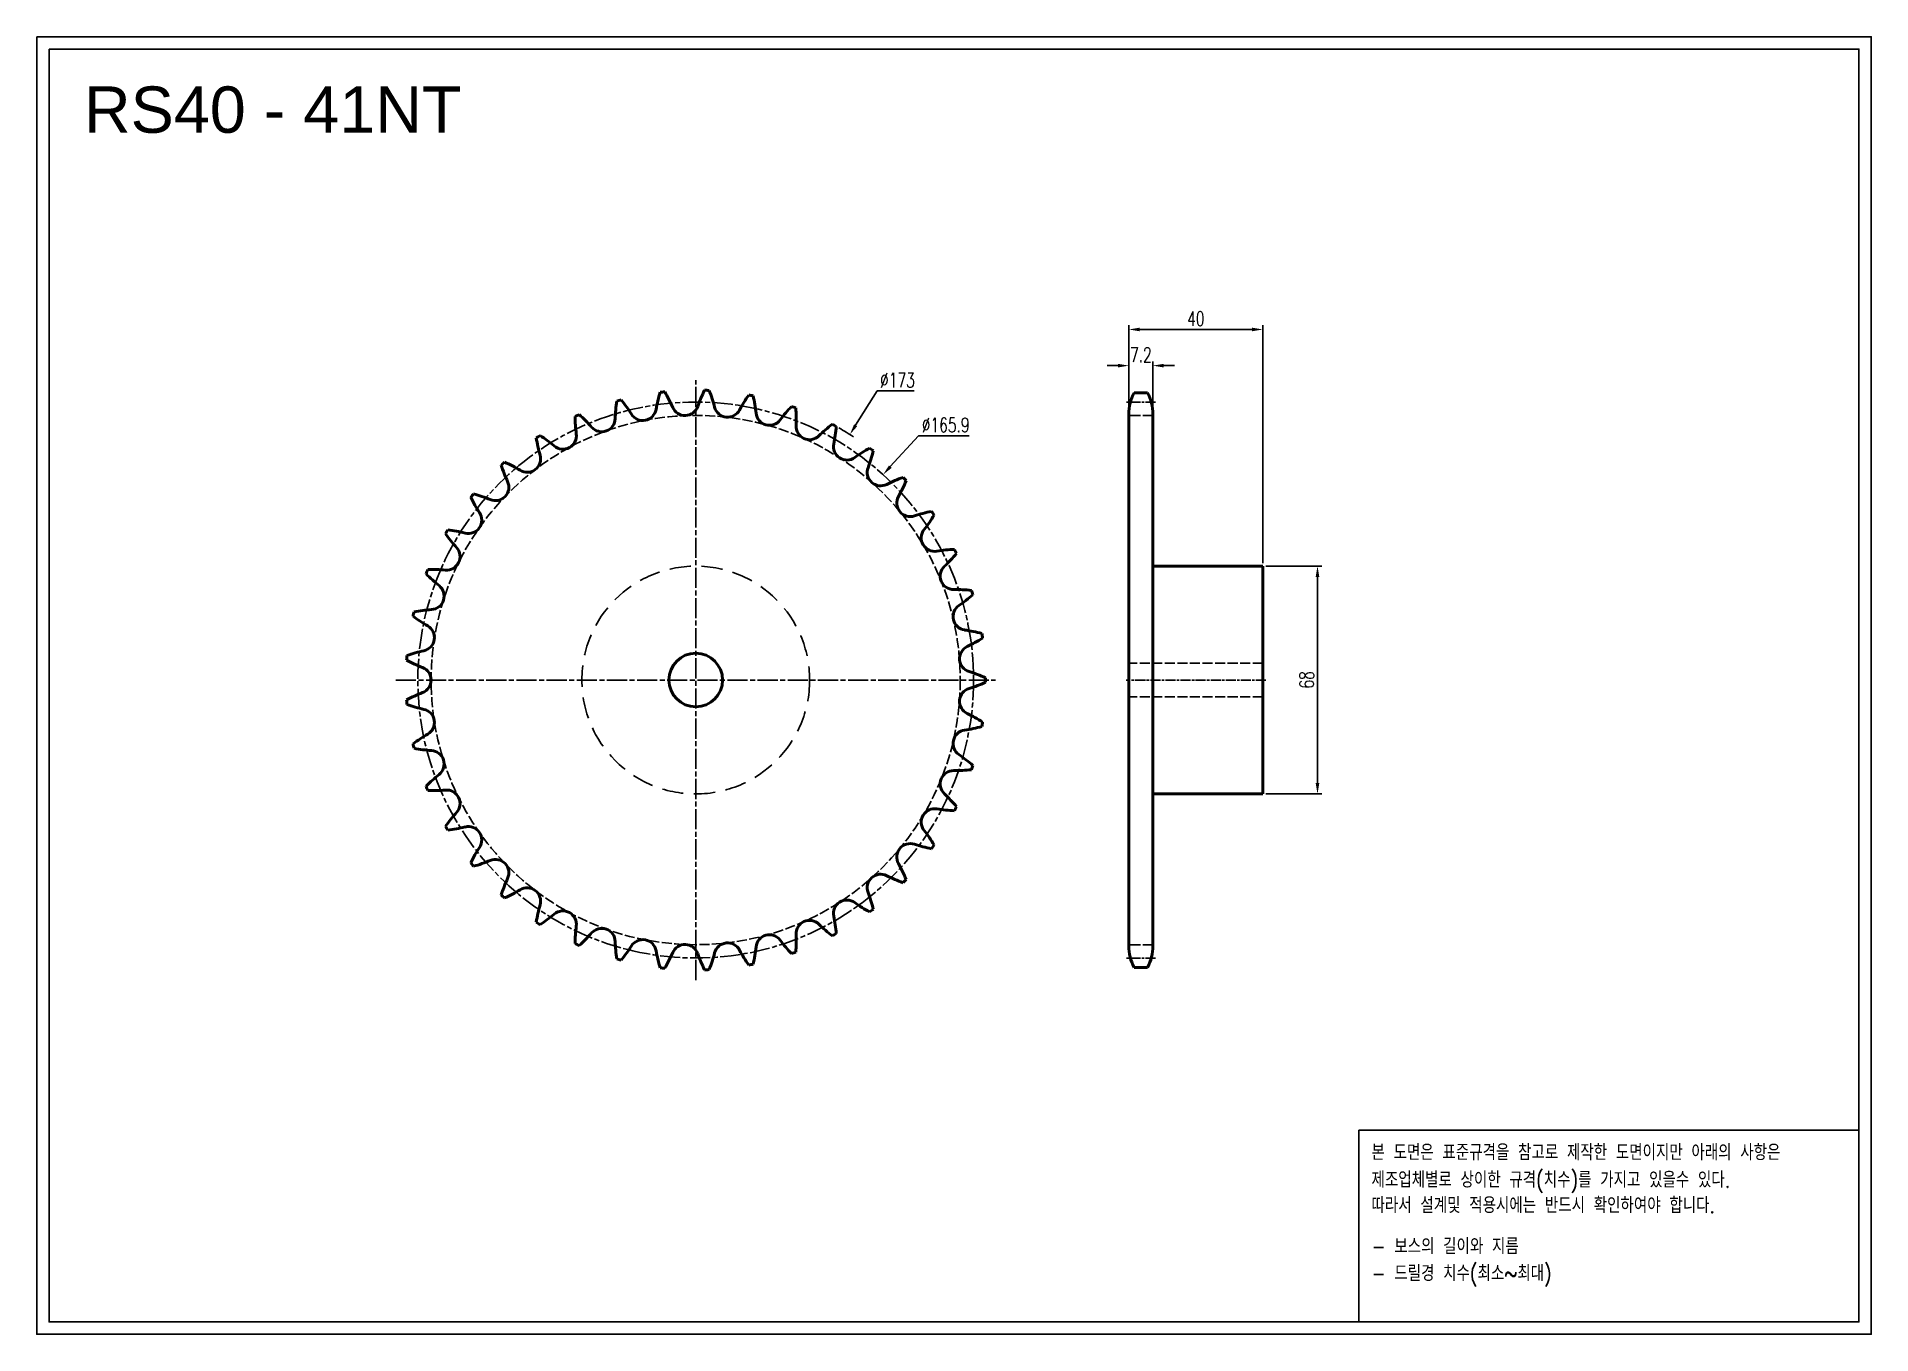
# Model space of a CAD drawing. Header units: millimetres. Extents: x -21684 to -21137, y 2163 to 2550.
import ezdxf

# ---------------------------------------------------------------- set-up
doc = ezdxf.new("R2010")
doc.units = ezdxf.units.MM
for name, pattern in [('AM_ISO02W050', [7.5, 6, -1.5]), ('AM_ISO02W050x2', [3.75, 3, -0.75]), ('AM_ISO08W050', [18, 12, -1.5, 3, -1.5]), ('AM_ISO08W050x2', [9, 6, -0.75, 1.5, -0.75]), ('HIDDEN', [9.525, 6.35, -3.175])]:
    doc.linetypes.add(name, pattern=pattern)
for name, color, linetype, lineweight in [('AM_0N', 7, 'Continuous', 50), ('AM_3N', 6, 'AM_ISO02W050', 25), ('AM_7', 4, 'AM_ISO08W050', 25), ('AM_7N', 4, 'AM_ISO08W050', 25)]:
    doc.layers.add(name, color=color, linetype=linetype, lineweight=lineweight)
doc.layers.add('HL', color=2, linetype='HIDDEN')
doc.layers.add('S-DIM', color=7, linetype='Continuous')
doc.styles.add('HAN', font='ROMANS.shx', dxfattribs={"width": 0.7, "bigfont": 'whgtxt.shx'})
doc.styles.add('HSG', font='SIMPLEX.shx', dxfattribs={"width": 0.7, "bigfont": 'HSG.shx'})
doc.styles.get("Standard").update_dxf_attribs({"font": 'arial.ttf'})
doc.dimstyles.new('APP8', dxfattribs={"dimscale": 1.8, "dimtxt": 2.4, "dimasz": 1.8, "dimexe": 0.7, "dimexo": 0.5, "dimgap": 0.6, "dimtad": 1, "dimtoh": 1, "dimdec": 1, "dimrnd": 0.01, "dimzin": 9, "dimdsep": 46, "dimtxsty": 'HSG', "dimcen": 0, "dimclrd": 1, "dimclre": 1, "dimclrt": 256, "dimazin": 2, "dimtp": 1, "dimtm": 1, "dimtfac": 0.5, "dimtdec": 1, "dimtofl": 0, "dimtmove": 0, "dimatfit": 3, "dimfxl": 0, "dimtvp": 1, "dimtolj": 2, "dimlwd": -1, "dimlwe": -1, "dimarcsym": 0})

# ---------------------------------------------------------------- blocks, each defined once
blk = doc.blocks.new('*D1')
at = {"layer": 'Defpoints', "color": 0, "transparency": 16777216}
for p in [(-21441.64, 2431.27), (-21533.66, 2284.73)]:
    blk.add_point(p, dxfattribs=at)
at = {"layer": 'S-DIM', "color": 1, "transparency": 16777216}
for p, q in [((-21433.49, 2444.26), (-21439.92, 2434.01)), ((-21422.47, 2444.26), (-21433.49, 2444.26))]:
    blk.add_line(p, q, dxfattribs=at)
blk.add_arc((-21487.65, 2358), 86.52, 57.0396, 60.4173, dxfattribs=at)
blk.add_solid([(-21440.38, 2434.3), (-21439.46, 2433.73), (-21441.64, 2431.27)], dxfattribs=at)
at = {"layer": 'S-DIM', "transparency": 16777216, "insert": (-21427.44, 2447.5), "char_height": 4.32, "attachment_point": 5, "style": 'HSG'}
blk.add_mtext('\\A2;∅173', dxfattribs=at)
blk = doc.blocks.new('*D2')
at = {"layer": 'Defpoints', "color": 0, "transparency": 16777216}
for p in [(-21431.75, 2419.28), (-21543.56, 2296.71)]:
    blk.add_point(p, dxfattribs=at)
at = {"layer": 'S-DIM', "color": 1, "transparency": 16777216}
for p, q in [((-21421.18, 2430.87), (-21429.57, 2421.68)), ((-21405.99, 2430.87), (-21421.18, 2430.87))]:
    blk.add_line(p, q, dxfattribs=at)
blk.add_solid([(-21429.97, 2422.04), (-21429.17, 2421.31), (-21431.75, 2419.28)], dxfattribs=at)
at = {"layer": 'S-DIM', "transparency": 16777216, "insert": (-21413.04, 2434.11), "char_height": 4.32, "attachment_point": 5, "style": 'HSG'}
blk.add_mtext('\\A2;∅165.9', dxfattribs=at)
blk = doc.blocks.new('*D3')
at = {"layer": 'Defpoints', "color": 0, "transparency": 16777216}
for p in [(-21351.18, 2451.82), (-21358.38, 2437.35), (-21351.18, 2436.98)]:
    blk.add_point(p, dxfattribs=at)
at = {"layer": 'S-DIM', "color": 1, "transparency": 16777216}
for p, q in [((-21361.62, 2451.82), (-21364.86, 2451.82)), ((-21358.38, 2438.25), (-21358.38, 2453.08)), ((-21351.18, 2437.88), (-21351.18, 2453.08)), ((-21347.94, 2451.82), (-21344.7, 2451.82))]:
    blk.add_line(p, q, dxfattribs=at)
for points in [[(-21361.62, 2452.36), (-21361.62, 2451.28), (-21358.38, 2451.82)], [(-21347.94, 2452.36), (-21347.94, 2451.28), (-21351.18, 2451.82)]]:
    blk.add_solid(points, dxfattribs=at)
at = {"layer": 'S-DIM', "transparency": 16777216, "insert": (-21354.78, 2455.06), "char_height": 4.32, "attachment_point": 5, "style": 'HSG'}
blk.add_mtext('\\A2;7.2', dxfattribs=at)
blk = doc.blocks.new('*D4')
at = {"layer": 'Defpoints', "color": 0, "transparency": 16777216}
for p in [(-21318.38, 2462.62), (-21358.38, 2437.35), (-21318.38, 2392)]:
    blk.add_point(p, dxfattribs=at)
at = {"layer": 'S-DIM', "color": 1, "transparency": 16777216}
for p, q in [((-21358.38, 2438.25), (-21358.38, 2463.88)), ((-21355.14, 2462.62), (-21321.62, 2462.62)), ((-21318.38, 2392.9), (-21318.38, 2463.88))]:
    blk.add_line(p, q, dxfattribs=at)
for points in [[(-21355.14, 2463.16), (-21355.14, 2462.08), (-21358.38, 2462.62)], [(-21321.62, 2463.16), (-21321.62, 2462.08), (-21318.38, 2462.62)]]:
    blk.add_solid(points, dxfattribs=at)
at = {"layer": 'S-DIM', "transparency": 16777216, "insert": (-21338.38, 2465.86), "char_height": 4.32, "attachment_point": 5, "style": 'HSG'}
blk.add_mtext('\\A2;40', dxfattribs=at)
blk = doc.blocks.new('*D5')
at = {"layer": 'Defpoints', "color": 0, "transparency": 16777216}
for p in [(-21318.38, 2392), (-21318.38, 2324), (-21302.05, 2324)]:
    blk.add_point(p, dxfattribs=at)
at = {"layer": 'S-DIM', "color": 1, "transparency": 16777216}
for p, q in [((-21317.48, 2392), (-21300.79, 2392)), ((-21302.05, 2388.76), (-21302.05, 2327.24)), ((-21317.48, 2324), (-21300.79, 2324))]:
    blk.add_line(p, q, dxfattribs=at)
for points in [[(-21302.59, 2388.76), (-21301.51, 2388.76), (-21302.05, 2392)], [(-21302.59, 2327.24), (-21301.51, 2327.24), (-21302.05, 2324)]]:
    blk.add_solid(points, dxfattribs=at)
at = {"layer": 'S-DIM', "transparency": 16777216, "insert": (-21305.29, 2358.04), "char_height": 4.32, "attachment_point": 5, "rotation": 90, "style": 'HSG'}
blk.add_mtext('\\A2;68', dxfattribs=at)
blk = doc.blocks.new('notice1')
at = {"color": 4}
blk.add_lwpolyline([(-22142.12, 1735.9), (-22053.8, 1735.9), (-22053.8, 1702.07), (-22142.12, 1702.07)], close=True, dxfattribs=at)
at = {"color": 4, "style": 'HAN', "width": 0.8}
for s, p in [('본 도면은 표준규격을 참고로 제작한 도면이지만 아래의 사항은', (-22139.9, 1730.62)), ('제조업체별로 상이한 규격(치수)를 가지고 있을수 있다.', (-22139.9, 1725.78)), ('따라서 설계및 적용시에는 반드시 확인하여야 합니다.', (-22139.9, 1721.28)), ('- 보스의 길이와 지름', (-22139.9, 1714.03)), ('- 드릴경 치수(최소~최대)', (-22139.9, 1709.27))]:
    blk.add_text(s, height=2.7949, dxfattribs=at).set_placement(p)

msp = doc.modelspace()

# ---------------------------------------------------------------- linework, layer by layer
for points in [[(-21684.39, 2549.99), (-21136.73, 2549.99), (-21136.73, 2162.75), (-21684.39, 2162.75)], [(-21680.7, 2546.3), (-21140.42, 2546.3), (-21140.42, 2166.44), (-21680.7, 2166.44)]]:
    msp.add_lwpolyline(points, close=True)
at = {"layer": 'AM_0N'}
for p, q in [((-21356.77, 2443.75), (-21352.79, 2443.75)), ((-21358.38, 2437.35), (-21358.38, 2278.64)), ((-21351.18, 2437.35), (-21351.18, 2278.64)), ((-21351.18, 2392), (-21318.38, 2392)), ((-21318.38, 2392), (-21318.38, 2324)), ((-21351.18, 2324), (-21318.38, 2324)), ((-21356.77, 2272.24), (-21352.79, 2272.24))]:
    msp.add_line(p, q, dxfattribs=at)
msp.add_circle((-21487.65, 2358), 8, dxfattribs=at)
for centre, radius, start, end in [((-21459.12, 2431.56), 41.02, 162.5397, 169.878), ((-21487.65, 2358), 86.52, 96.1353, 97.0355), ((-21532.2, 2423.12), 41.02, 23.2927, 30.631), ((-21448.22, 2426.34), 41.02, 153.7592, 161.0976), ((-21487.65, 2358), 86.52, 87.3548, 88.255), ((-21521.74, 2429.16), 41.02, 14.5122, 21.8505), ((-21438.25, 2419.52), 41.02, 144.9788, 152.3171), ((-21487.65, 2358), 86.52, 78.5743, 79.4745), ((-21510.47, 2433.53), 41.02, 5.7317, 13.07), ((-21344.88, 2437.35), 13.5, 151.7009, 180), ((-21364.68, 2437.35), 13.5, 0, 28.2991), ((-21487.65, 2358), 86.52, 113.6963, 114.5964), ((-21549.77, 2406.64), 41.02, 40.8537, 48.192), ((-21470.68, 2435.05), 41.02, 171.3202, 178.6585), ((-21487.65, 2358), 86.52, 104.9158, 105.8159), ((-21541.62, 2415.56), 41.02, 32.0732, 39.4115), ((-21503.46, 2439.47), 4.01, 212.0732, 349.878), ((-21490.83, 2440.93), 4.01, 203.2927, 341.0976), ((-21478.14, 2440.44), 4.01, 194.5122, 332.3171), ((-21465.66, 2438.02), 4.01, 185.7317, 323.5366), ((-21429.44, 2411.26), 41.02, 136.1983, 143.5366), ((-21487.65, 2358), 86.52, 69.7938, 70.694), ((-21498.68, 2436.12), 41.02, 356.9512, 4.2895), ((-21482.64, 2436.74), 41.02, 180.1007, 187.439), ((-21515.71, 2436.1), 4.01, 220.8537, 358.6585), ((-21453.7, 2433.73), 4.01, 176.9512, 314.7561), ((-21421.99, 2401.75), 41.02, 127.4178, 134.7561), ((-21487.65, 2358), 86.52, 61.0133, 61.9135), ((-21486.62, 2436.89), 41.02, 348.1707, 355.509), ((-21487.65, 2358), 86.52, 122.4767, 123.3769), ((-21494.72, 2436.58), 41.02, 188.8812, 196.2195), ((-21556.47, 2396.59), 41.02, 49.6341, 56.9725), ((-21527.3, 2430.91), 4.01, 229.6341, 7.439), ((-21442.54, 2427.66), 4.01, 168.1707, 305.9756), ((-21416.09, 2391.21), 41.02, 118.6373, 125.9756), ((-21474.59, 2435.81), 41.02, 339.3902, 346.7286), ((-21487.65, 2358), 86.52, 52.2328, 53.133), ((-21487.65, 2358), 86.52, 131.2572, 132.1574), ((-21506.63, 2434.58), 41.02, 197.6617, 205), ((-21561.56, 2385.64), 41.02, 58.4146, 65.7529), ((-21537.97, 2424), 4.01, 238.4146, 16.2195), ((-21432.44, 2419.96), 4.01, 159.3902, 297.1951), ((-21547.45, 2415.55), 4.01, 247.1951, 25), ((-21411.85, 2379.9), 41.02, 109.8568, 117.1951), ((-21462.87, 2432.9), 41.02, 330.6098, 337.9481), ((-21487.65, 2358), 86.52, 43.4524, 44.3525), ((-21487.65, 2358), 86.52, 140.0377, 140.9379), ((-21518.1, 2430.79), 41.02, 206.4422, 213.7805), ((-21564.91, 2374.03), 41.02, 67.1951, 74.5334), ((-21423.63, 2410.8), 4.01, 150.6098, 288.4146), ((-21555.54, 2405.74), 4.01, 255.9756, 33.7805), ((-21409.4, 2368.07), 41.02, 101.0763, 108.4146), ((-21451.72, 2428.24), 41.02, 321.8293, 329.1676), ((-21487.65, 2358), 86.52, 34.6719, 35.572), ((-21487.65, 2358), 86.52, 148.8182, 149.7184), ((-21528.86, 2425.28), 41.02, 215.2227, 222.561), ((-21566.45, 2362.05), 41.02, 75.9756, 83.3139), ((-21416.32, 2400.41), 4.01, 141.8293, 279.6341), ((-21562.03, 2394.82), 4.01, 264.7561, 42.561), ((-21408.78, 2356.01), 41.02, 92.2958, 99.6341), ((-21441.42, 2421.93), 41.02, 313.0488, 320.3871), ((-21487.65, 2358), 86.52, 25.8914, 26.7915), ((-21487.65, 2358), 86.52, 157.5987, 158.4989), ((-21538.65, 2418.21), 41.02, 224.0032, 231.3415), ((-21566.15, 2349.97), 41.02, 84.7561, 92.0944), ((-21410.68, 2389.02), 4.01, 133.0488, 270.8537), ((-21566.78, 2383.04), 4.01, 273.5366, 51.3415), ((-21410.01, 2343.99), 41.02, 83.5153, 90.8537), ((-21432.2, 2414.13), 41.02, 304.2683, 311.6066), ((-21487.65, 2358), 86.52, 17.1109, 18.0111), ((-21487.65, 2358), 86.52, 166.3792, 167.2794), ((-21547.24, 2409.72), 41.02, 232.7836, 240.122), ((-21564, 2338.09), 41.02, 93.5366, 100.8749), ((-21406.84, 2376.91), 4.01, 124.2683, 262.0732), ((-21569.67, 2370.67), 4.01, 282.3171, 60.122), ((-21413.06, 2332.3), 41.02, 74.7349, 82.0732), ((-21487.65, 2358), 86.52, 8.3304, 9.2306), ((-21560.07, 2326.67), 41.02, 102.3171, 109.6554), ((-21404.9, 2364.35), 4.01, 115.4878, 253.2927), ((-21424.28, 2405), 41.02, 295.4878, 302.8261), ((-21487.65, 2358), 86.52, 175.1597, 176.0598), ((-21554.44, 2400.01), 41.02, 241.5641, 248.9024), ((-21570.65, 2358), 4.01, 291.0976, 68.9024), ((-21417.85, 2321.21), 41.02, 65.9544, 73.2927), ((-21404.9, 2351.64), 4.01, 106.7073, 244.5122), ((-21417.85, 2394.78), 41.02, 286.7073, 294.0456), ((-21487.65, 2358), 86.52, 359.5499, 0.4501), ((-21554.44, 2315.98), 41.02, 111.0976, 118.4359), ((-21487.65, 2358), 86.52, 183.9402, 184.8403), ((-21560.07, 2389.33), 41.02, 250.3446, 257.6829), ((-21569.67, 2345.33), 4.01, 299.878, 77.6829), ((-21413.06, 2383.69), 41.02, 277.9268, 285.2651), ((-21424.28, 2310.99), 41.02, 57.1739, 64.5122), ((-21487.65, 2358), 86.52, 350.7694, 351.6696), ((-21547.24, 2306.28), 41.02, 119.878, 127.2164), ((-21487.65, 2358), 86.52, 192.7206, 193.6208), ((-21406.84, 2339.09), 4.01, 97.9268, 235.7317), ((-21564, 2377.91), 41.02, 259.1251, 266.4634), ((-21566.78, 2332.96), 4.01, 308.6585, 86.4634), ((-21432.2, 2301.87), 41.02, 48.3934, 55.7317), ((-21538.65, 2297.79), 41.02, 128.6585, 135.9968), ((-21410.68, 2326.97), 4.01, 89.1463, 226.9512), ((-21410.01, 2372), 41.02, 269.1463, 276.4847), ((-21487.65, 2358), 86.52, 341.9889, 342.8891), ((-21487.65, 2358), 86.52, 201.5011, 202.4013), ((-21566.15, 2366.02), 41.02, 267.9056, 275.2439), ((-21562.03, 2321.17), 4.01, 317.439, 95.2439), ((-21441.42, 2294.06), 41.02, 39.6129, 46.9512), ((-21528.86, 2290.71), 41.02, 137.439, 144.7773), ((-21416.32, 2315.59), 4.01, 80.3659, 218.1707), ((-21408.78, 2359.99), 41.02, 260.3659, 267.7042), ((-21487.65, 2358), 86.52, 333.2085, 334.1086), ((-21487.65, 2358), 86.52, 210.2816, 211.1818), ((-21566.45, 2353.94), 41.02, 276.6861, 284.0244), ((-21555.54, 2310.25), 4.01, 326.2195, 104.0244), ((-21451.72, 2287.75), 41.02, 30.8324, 38.1707), ((-21518.1, 2285.21), 41.02, 146.2195, 153.5578), ((-21423.63, 2305.19), 4.01, 71.5854, 209.3902), ((-21409.4, 2347.92), 41.02, 251.5854, 258.9237), ((-21487.65, 2358), 86.52, 324.428, 325.3281), ((-21487.65, 2358), 86.52, 219.0621, 219.9623), ((-21564.91, 2341.96), 41.02, 285.4666, 292.8049), ((-21547.45, 2300.45), 4.01, 335, 112.8049), ((-21462.87, 2283.09), 41.02, 22.0519, 29.3902), ((-21506.63, 2281.41), 41.02, 155, 162.3383), ((-21561.56, 2330.36), 41.02, 294.2471, 301.5854), ((-21537.97, 2291.99), 4.01, 343.7805, 121.5854), ((-21432.44, 2296.04), 4.01, 62.8049, 200.6098), ((-21411.85, 2336.1), 41.02, 242.8049, 250.1432), ((-21487.65, 2358), 86.52, 315.6475, 316.5476), ((-21487.65, 2358), 86.52, 227.8426, 228.7428), ((-21494.72, 2279.41), 41.02, 163.7805, 171.1188), ((-21442.54, 2288.34), 4.01, 54.0244, 191.8293), ((-21416.09, 2324.78), 41.02, 234.0244, 241.3627), ((-21474.59, 2280.19), 41.02, 13.2714, 20.6098), ((-21487.65, 2358), 86.52, 306.867, 307.7672), ((-21487.65, 2358), 86.52, 236.6231, 237.5233), ((-21556.47, 2319.4), 41.02, 303.0275, 310.3659), ((-21527.3, 2285.09), 4.01, 352.561, 130.3659), ((-21482.64, 2279.26), 41.02, 172.561, 179.8993), ((-21515.71, 2279.89), 4.01, 1.3415, 139.1463), ((-21453.7, 2282.27), 4.01, 45.2439, 183.0488), ((-21421.99, 2314.25), 41.02, 225.2439, 232.5822), ((-21486.62, 2279.1), 41.02, 4.491, 11.8293), ((-21487.65, 2358), 86.52, 245.4036, 246.3037), ((-21549.77, 2309.35), 41.02, 311.808, 319.1463), ((-21470.68, 2280.94), 41.02, 181.3415, 188.6798), ((-21541.62, 2300.44), 41.02, 320.5885, 327.9268), ((-21503.46, 2276.52), 4.01, 10.122, 147.9268), ((-21490.83, 2275.06), 4.01, 18.9024, 156.7073), ((-21478.14, 2275.55), 4.01, 27.6829, 165.4878), ((-21510.47, 2282.47), 41.02, 346.93, 354.2683), ((-21465.66, 2277.97), 4.01, 36.4634, 174.2683), ((-21429.44, 2304.74), 41.02, 216.4634, 223.8017), ((-21498.68, 2279.87), 41.02, 355.7105, 3.0488), ((-21487.65, 2358), 86.52, 298.0865, 298.9867), ((-21344.88, 2278.64), 13.5, 180, 208.2991), ((-21364.68, 2278.64), 13.5, 331.7009, 0), ((-21487.65, 2358), 86.52, 254.1841, 255.0842), ((-21459.12, 2284.44), 41.02, 190.122, 197.4603), ((-21532.2, 2292.87), 41.02, 329.369, 336.7073), ((-21448.22, 2289.65), 41.02, 198.9024, 206.2408), ((-21521.74, 2286.84), 41.02, 338.1495, 345.4878), ((-21438.25, 2296.47), 41.02, 207.6829, 215.0212), ((-21487.65, 2358), 86.52, 280.5255, 281.4257), ((-21487.65, 2358), 86.52, 289.306, 290.2062), ((-21487.65, 2358), 86.52, 262.9645, 263.8647), ((-21487.65, 2358), 86.52, 271.745, 272.6452)]:
    msp.add_arc(centre, radius, start, end, dxfattribs=at)
at = {"layer": 'AM_3N', "linetype": 'AM_ISO02W050x2'}
for p, q in [((-21351.18, 2436.98), (-21358.38, 2436.98)), ((-21351.18, 2279.02), (-21358.38, 2279.02))]:
    msp.add_line(p, q, dxfattribs=at)
at = {"layer": 'AM_3N', "color": 2, "linetype": 'AM_ISO02W050x2'}
for p, q in [((-21318.38, 2363), (-21358.38, 2363)), ((-21318.38, 2353), (-21358.38, 2353))]:
    msp.add_line(p, q, dxfattribs=at)
at = {"layer": 'AM_3N', "linetype": 'AM_ISO02W050x2'}
msp.add_circle((-21487.65, 2358), 78.98, dxfattribs=at)
at = {"layer": 'AM_7', "linetype": 'AM_ISO08W050x2'}
msp.add_circle((-21487.65, 2358), 82.95, dxfattribs=at)
at = {"layer": 'AM_7N', "linetype": 'AM_ISO08W050x2'}
for p, q in [((-21487.65, 2268.48), (-21487.65, 2447.52)), ((-21577.17, 2358), (-21398.13, 2358))]:
    msp.add_line(p, q, dxfattribs=at)
at = {"layer": 'AM_7N', "linetype": 'AM_ISO08W050x2', "ltscale": 0.5}
for p, q in [((-21350.41, 2440.95), (-21359.14, 2440.95)), ((-21317.44, 2358), (-21359.14, 2358)), ((-21350.41, 2275.04), (-21359.14, 2275.04))]:
    msp.add_line(p, q, dxfattribs=at)
at = {"layer": 'HL'}
msp.add_circle((-21487.65, 2358), 34, dxfattribs=at)

# ---------------------------------------------------------------- block references
at = {"xscale": 1.69, "yscale": 1.69, "zscale": 1.69}
msp.add_blockref('notice1', (16130.5, -710.05), dxfattribs=at)

# ---------------------------------------------------------------- texts
msp.add_text('RS40 - 41NT', height=13.8298).set_placement((-21670.29, 2521.31))

# ---------------------------------------------------------------- dimensions: what is measured, and where the dimension line sits
at = {"layer": 'S-DIM'}
dim = msp.add_linear_dim(base=(-21318.38, 2462.62), p1=(-21358.38, 2437.35), p2=(-21318.38, 2392), dimstyle='APP8', dxfattribs=at)
dim.commit()
dim.dimension.update_dxf_attribs({"geometry": '*D4', "text_midpoint": (-21338.38, 2465.86)})
dim = msp.add_linear_dim(base=(-21351.18, 2451.82), p1=(-21358.38, 2437.35), p2=(-21351.18, 2436.98), dimstyle='APP8', dxfattribs=at)
dim.commit()
dim.dimension.update_dxf_attribs({"geometry": '*D3', "text_midpoint": (-21354.78, 2451.82), "dimtype": 128})
at = {"layer": 'S-DIM', "color": 3}
for p1, p2, picture, middle in [((-21533.66, 2284.73), (-21441.64, 2431.27), '*D1', (-21427.44, 2444.26)), ((-21543.56, 2296.71), (-21431.75, 2419.28), '*D2', (-21413.04, 2430.87))]:
    dim = msp.add_diameter_dim_2p(p1=p1, p2=p2, dimstyle='APP8', dxfattribs=at)
    dim.commit()
    dim.dimension.update_dxf_attribs({"geometry": picture, "text_midpoint": middle, "dimtype": 131})
at = {"layer": 'S-DIM'}
dim = msp.add_linear_dim(base=(-21302.05, 2324), p1=(-21318.38, 2392), p2=(-21318.38, 2324), angle=90, dimstyle='APP8', dxfattribs=at)
dim.commit()
dim.dimension.update_dxf_attribs({"geometry": '*D5', "text_midpoint": (-21302.05, 2358.04), "dimtype": 128})

doc.saveas('drawing.dxf')
